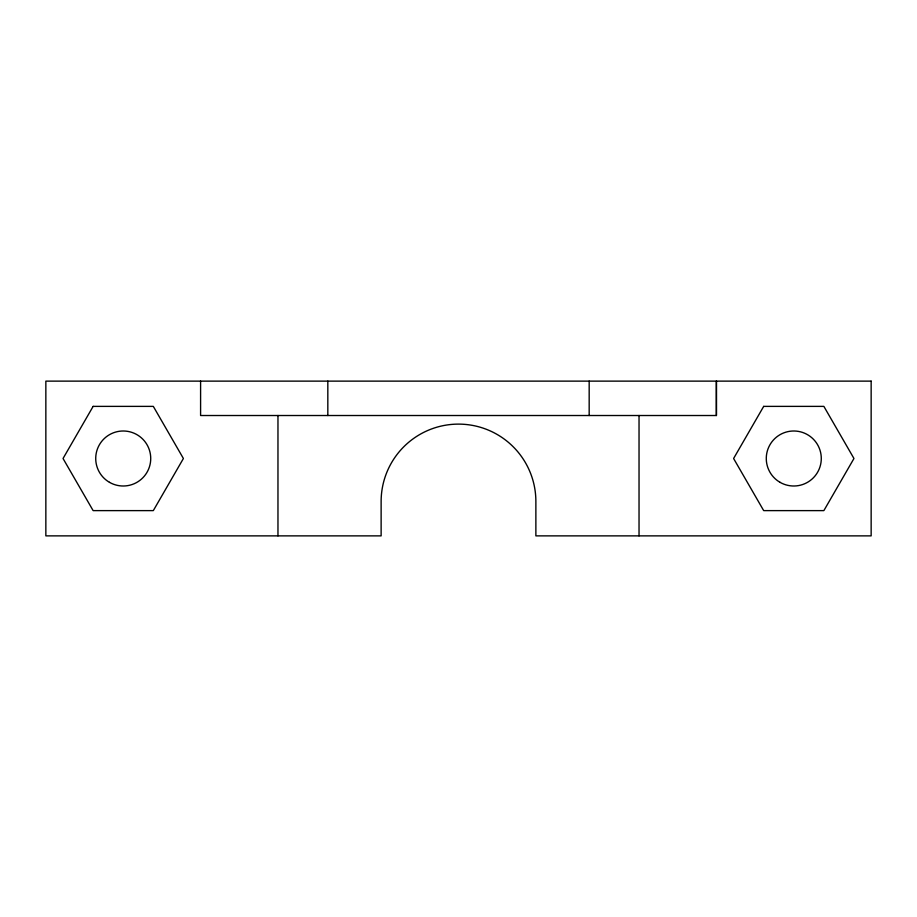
<?xml version="1.0" encoding="UTF-8"?>
<svg xmlns="http://www.w3.org/2000/svg" width="917" height="917" viewBox="0 0 917 917"><rect width="100%" height="100%" fill="white"/><g stroke="black" fill="none" stroke-linecap="round" stroke-linejoin="round"><path stroke-width="1.38" d="M277.966 535.872L277.966 415.516M716.406 415.516L716.406 381.128L716.406 415.516L200.594 415.516L200.594 381.128M639.034 415.516L639.034 535.872M589.173 381.128L589.173 415.516M327.827 381.128L327.827 415.516M93.133 406.38L63.044 458.5L93.133 510.62L153.311 510.62L183.4 458.5L153.311 406.38L93.133 406.38M763.689 406.38L733.6 458.5L763.689 510.62L823.867 510.62L853.956 458.5L823.867 406.38L763.689 406.38M871.15 381.128L45.85 381.128L45.85 535.872L381.128 535.872L381.128 501.484A77.372 77.372 0 0 1 458.5 424.113A77.372 77.372 0 0 1 535.872 501.484L535.872 535.872L871.15 535.872L871.15 381.128M109.467 482.319A27.51 27.51 0 0 0 150.732 458.5A27.51 27.51 0 0 0 109.467 434.681A27.51 27.51 0 0 0 109.467 482.319M780.023 482.319A27.51 27.51 0 0 0 821.288 458.5A27.51 27.51 0 0 0 780.023 434.681A27.51 27.51 0 0 0 780.023 482.319"/></g></svg>
